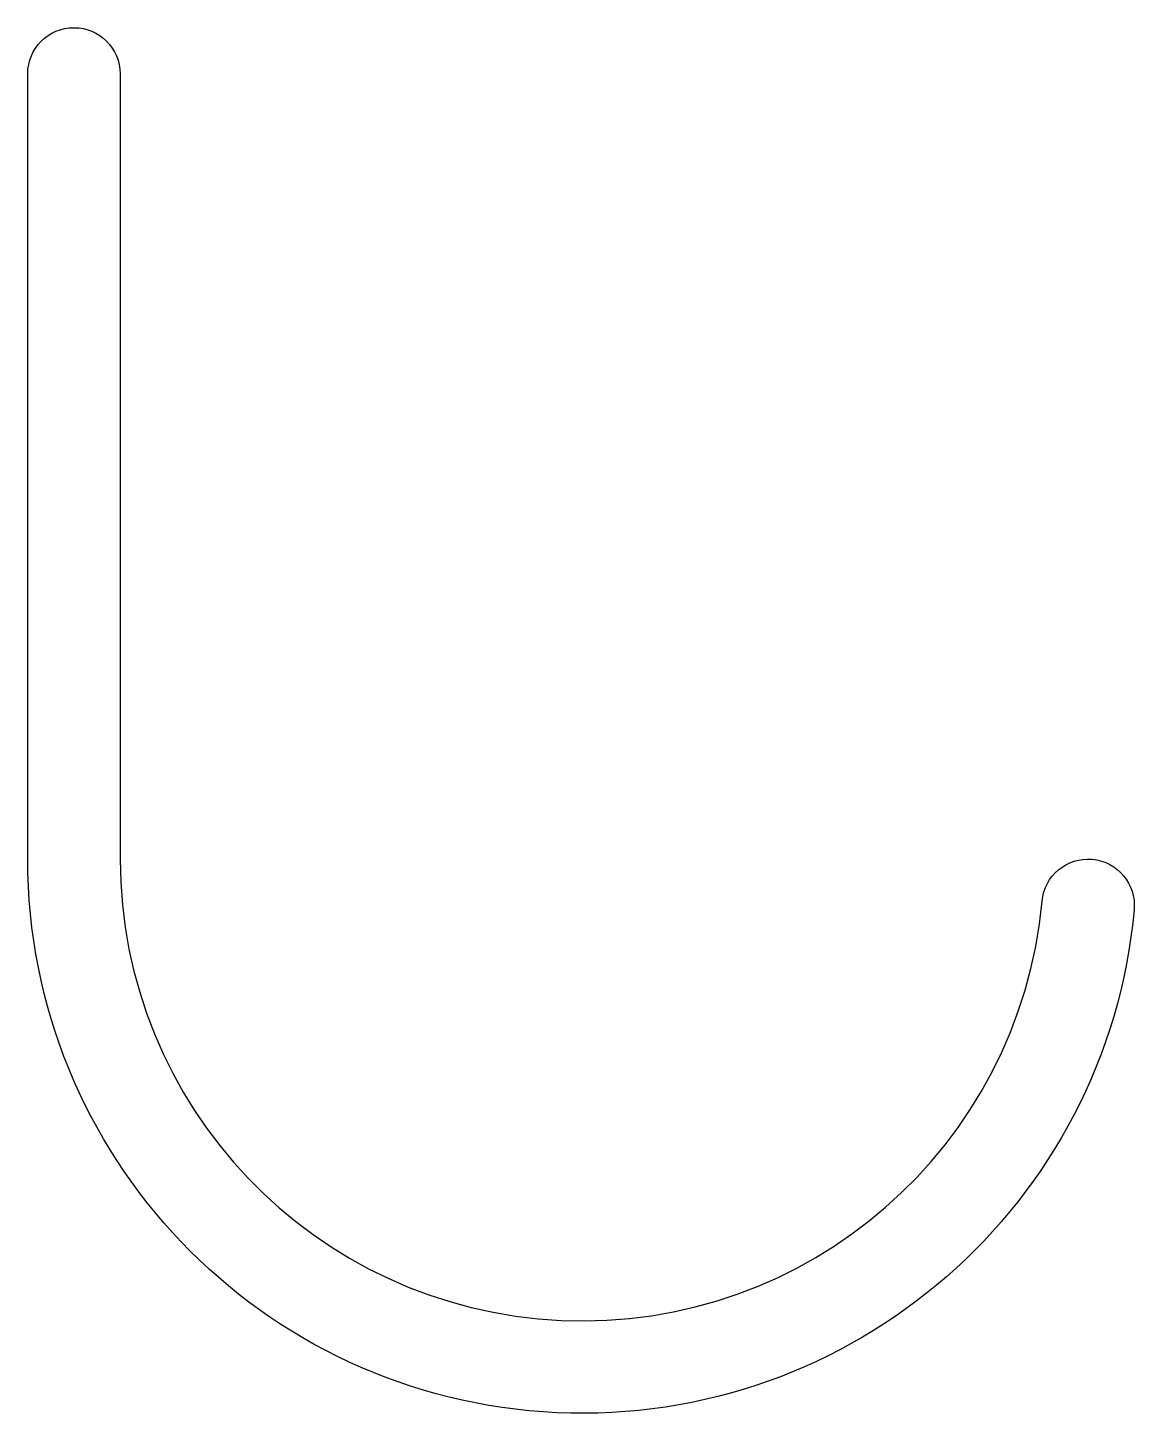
# Model space of a CAD drawing. Extents: x -641.3 to -627, y 78.9 to 96.9.
import ezdxf

# ---------------------------------------------------------------- set-up
doc = ezdxf.new("R2010")
doc.units = 0
doc.layers.add('ANA', color=220, linetype='CONTINUOUS')

msp = doc.modelspace()

# ---------------------------------------------------------------- linework, layer by layer
at = {"layer": 'ANA', "color": 0}
msp.add_lwpolyline([(-641.334, 96.257, -1), (-640.134, 96.257), (-640.134, 86.057, 0.955488), (-628.159, 85.511, -1), (-626.964, 85.402, -0.955488), (-641.334, 86.057)], format="xyb", close=True, dxfattribs=at)

doc.saveas('drawing.dxf')
